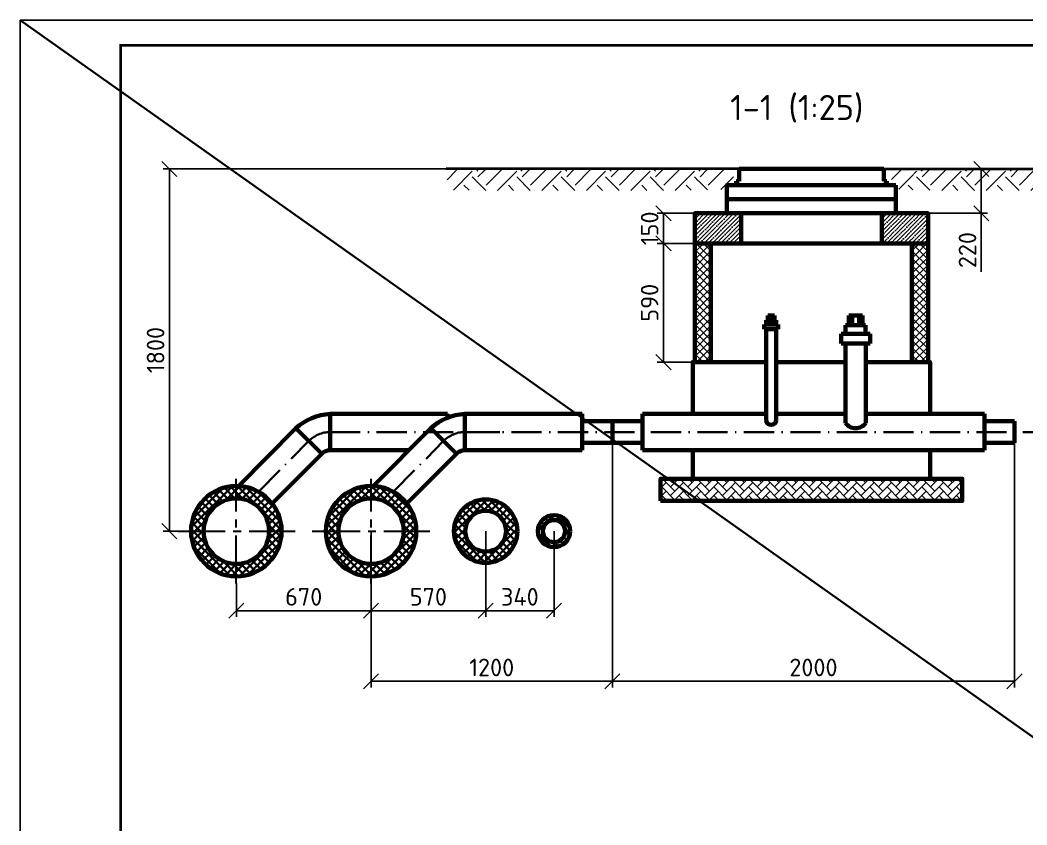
# Model space of a CAD drawing. Header units: metres. Extents: x 1642 to 8476, y 831 to 5441.
# Drawn here: x 4572.5 to 4772.8, y 1433.7 to 1593.7 of the extents above; entities that cross this region are included whole.
import ezdxf
from ezdxf.enums import TextEntityAlignment as Align

# ---------------------------------------------------------------- set-up
doc = ezdxf.new("R2010")
doc.units = ezdxf.units.M
doc.linetypes.add('ACAD_ISO10W100', pattern=[18.5, 12, -3, 0.5, -3])
doc.linetypes.add('осевая2', pattern=[28.575, 19.05, -3.175, 3.175, -3.175])
for name, color, linetype, lineweight in [('2 Рамка обычные', 1, 'Continuous', 60), ('3 Оъекты сущ.', 7, 'Continuous', 30), ('9 Размеры на геодезии', 5, 'Continuous', 40), ('Объекты проект.', 1, 'Continuous', 80), ('Осевая', 2, 'осевая2', 30), ('Размеры на чертеже', 250, 'Continuous', 25)]:
    doc.layers.add(name, color=color, linetype=linetype, lineweight=lineweight)
doc.layers.add('Штриховка', color=7, linetype='Continuous')
doc.styles.add('-ISOCPEUR-', font='isocpeur.ttf')
doc.styles.add('GOST', font='gost.shx', dxfattribs={"oblique": 15})
doc.styles.get("Standard").update_dxf_attribs({"font": 'arial.ttf'})
doc.dimstyles.new('Копия М 1 к 25', dxfattribs={"dimtxt": 3.5, "dimasz": 3, "dimexe": 1.25, "dimexo": 0, "dimgap": 1, "dimtad": 1, "dimdec": 0, "dimlfac": 25, "dimzin": 0, "dimdsep": 46, "dimtxsty": 'GOST', "dimblk": 'OBLIQUE', "dimcen": 5, "dimclrd": 256, "dimclre": 256, "dimclrt": 256, "dimazin": 2, "dimtfac": 1, "dimtdec": 0, "dimtmove": 0, "dimatfit": 3, "dimldrblk": 'NONE', "dimfxl": 1.25, "dimtolj": 1, "dimtzin": 0, "dimlwd": -1, "dimlwe": -1, "dimarcsym": 2})
pattern_1 = [(45, (-129232.6093, 585311.2154), (0, 8.838834765), [6.25, -6.25]), (45, (-129234.2666, 585312.873), (0, 8.838834765), [6.25, -6.25]), (45, (-129235.924, 585314.53), (0, 8.838834765), [6.25, -6.25]), (135, (-129235.924, 585315.635), (-8.838834765, 9e-16), [6.25, -6.25]), (135, (-129234.2666, 585317.292), (-8.838834765, 9e-16), [6.25, -6.25]), (135, (-129232.6093, 585318.9494), (-8.838834765, 9e-16), [6.25, -6.25])]

# ---------------------------------------------------------------- blocks, each defined once
blk = doc.blocks.new('*U330')
blk.add_lwpolyline([(0, 123), (594, 123), (594, -297), (0, -297)], close=True)
at = {"const_width": 0.5}
blk.add_lwpolyline([(20, 118), (589, 118), (589, -292), (20, -292)], close=True, dxfattribs=at)
blk.add_attdef('РАЗРАБОТАЛ', text='', height=2.5).set_placement((424.5, -264.22), align=Align.MIDDLE_LEFT)
at = {"flags": 8}
for tag, height, p in [('ДАТА', 2.5, (464.07, -264.4)), ('ЛИСТ', 3, (560.39, -271.92)), ('ЛИСТОВ', 3, (577.89, -271.92))]:
    blk.add_attdef(tag, text='', height=height, dxfattribs=at).set_placement(p, align=Align.MIDDLE_CENTER)
blk.add_attdef('ПРОВЕРИЛ', (424.75, -270.73), '', height=2.5)
for tag, p in [('ТЕПЛОВЫЕ_СЕТИ_001', (489.41, -270.98)), ('ИМЯ_ЧЕРТЕЖА_001', (492.54, -284.68))]:
    blk.add_attdef(tag, p, '', height=3, dxfattribs=at)
at = {"style": '-ISOCPEUR-', "flags": 8}
blk.add_attdef('ФОРМАТ', text='', height=3, dxfattribs=at).set_placement((554.97, -294.75), align=Align.MIDDLE_CENTER)
blk = doc.blocks.new('_Oblique')
at = {"color": 0, "linetype": 'ByBlock', "lineweight": -2}
blk.add_line((-0.5, -0.5), (0.5, 0.5), dxfattribs=at)
blk = doc.blocks.new('*D153')
at = {"transparency": 16777216}
for p, q in [((4706.75, 1549.3), (4699.27, 1549.3)), ((4700.52, 1549.3), (4700.52, 1525.7)), ((4706.75, 1525.7), (4699.27, 1525.7))]:
    blk.add_line(p, q, dxfattribs=at)
at = {"layer": 'Defpoints', "color": 0, "lineweight": 35, "transparency": 16777216}
for p in [(4706.75, 1549.3), (4700.52, 1525.7), (4706.75, 1525.7)]:
    blk.add_point(p, dxfattribs=at)
at = {"transparency": 16777216, "xscale": 3, "yscale": 3, "zscale": 3}
for p, rotation in [((4700.52, 1549.3), 90), ((4700.52, 1525.7), 270)]:
    blk.add_blockref('_Oblique', p, dxfattribs=dict(at, rotation=rotation))
at = {"lineweight": 35, "transparency": 16777216, "insert": (4697.77, 1537.5), "char_height": 3.5, "attachment_point": 5, "rotation": 90, "style": '-ISOCPEUR-'}
blk.add_mtext('\\A1;590', dxfattribs=at)
blk = doc.blocks.new('_None')
blk = doc.blocks.new('*D155')
at = {"transparency": 16777216}
for p, q in [((4706.75, 1555.3), (4699.27, 1555.3)), ((4700.52, 1549.3), (4700.52, 1555.3)), ((4706.75, 1549.3), (4699.27, 1549.3))]:
    blk.add_line(p, q, dxfattribs=at)
at = {"layer": 'Defpoints', "color": 0, "lineweight": 35, "transparency": 16777216}
for p in [(4700.52, 1555.3), (4706.75, 1555.3), (4706.75, 1549.3)]:
    blk.add_point(p, dxfattribs=at)
at = {"transparency": 16777216, "xscale": 3, "yscale": 3, "zscale": 3}
for p, rotation in [((4700.52, 1555.3), 90), ((4700.52, 1549.3), 270)]:
    blk.add_blockref('_Oblique', p, dxfattribs=dict(at, rotation=rotation))
at = {"lineweight": 35, "transparency": 16777216, "insert": (4697.77, 1552.3), "char_height": 3.5, "attachment_point": 5, "rotation": 90, "style": '-ISOCPEUR-'}
blk.add_mtext('\\A1;150', dxfattribs=at)
blk = doc.blocks.new('*D156')
at = {"transparency": 16777216}
for p, q in [((4657.31, 1564.1), (4600.98, 1564.1)), ((4602.23, 1492.1), (4602.23, 1564.1)), ((4603.83, 1492.1), (4600.98, 1492.1))]:
    blk.add_line(p, q, dxfattribs=at)
at = {"layer": 'Defpoints', "color": 0, "lineweight": 35, "transparency": 16777216}
for p in [(4602.23, 1564.1), (4657.31, 1564.1), (4603.83, 1492.1)]:
    blk.add_point(p, dxfattribs=at)
at = {"transparency": 16777216, "xscale": 3, "yscale": 3, "zscale": 3}
for p, rotation in [((4602.23, 1564.1), 90), ((4602.23, 1492.1), 270)]:
    blk.add_blockref('_Oblique', p, dxfattribs=dict(at, rotation=rotation))
at = {"lineweight": 35, "transparency": 16777216, "insert": (4599.48, 1528.1), "char_height": 3.5, "attachment_point": 5, "rotation": 90, "style": '-ISOCPEUR-'}
blk.add_mtext('\\A1;1800', dxfattribs=at)
blk = doc.blocks.new('*D157')
at = {"transparency": 16777216}
for p, q in [((4753.15, 1564.1), (4764.99, 1564.1)), ((4763.74, 1564.1), (4763.74, 1555.3)), ((4753.15, 1555.3), (4764.99, 1555.3)), ((4763.74, 1555.3), (4763.74, 1543.65))]:
    blk.add_line(p, q, dxfattribs=at)
at = {"layer": 'Defpoints', "color": 0, "lineweight": 35, "transparency": 16777216}
for p in [(4753.15, 1564.1), (4763.74, 1564.1), (4753.15, 1555.3)]:
    blk.add_point(p, dxfattribs=at)
at = {"transparency": 16777216, "xscale": 3, "yscale": 3, "zscale": 3}
for p, rotation in [((4763.74, 1564.1), 90), ((4763.74, 1555.3), 270)]:
    blk.add_blockref('_Oblique', p, dxfattribs=dict(at, rotation=rotation))
at = {"lineweight": 35, "transparency": 16777216, "insert": (4760.99, 1547.97), "char_height": 3.5, "attachment_point": 5, "rotation": 90, "style": '-ISOCPEUR-'}
blk.add_mtext('\\A1;220', dxfattribs=at)
blk = doc.blocks.new('*D158')
at = {"transparency": 16777216}
for p, q in [((4615.55, 1481.72), (4615.55, 1475.04)), ((4642.35, 1481.72), (4642.35, 1475.04)), ((4615.55, 1476.29), (4642.35, 1476.29))]:
    blk.add_line(p, q, dxfattribs=at)
at = {"layer": 'Defpoints', "color": 0, "lineweight": 35, "transparency": 16777216}
for p in [(4615.55, 1481.72), (4642.35, 1481.72), (4642.35, 1476.29)]:
    blk.add_point(p, dxfattribs=at)
at = {"transparency": 16777216, "xscale": 3, "yscale": 3, "zscale": 3, "rotation": 180}
blk.add_blockref('_Oblique', (4615.55, 1476.29), dxfattribs=at)
at = {"transparency": 16777216, "xscale": 3, "yscale": 3, "zscale": 3}
blk.add_blockref('_Oblique', (4642.35, 1476.29), dxfattribs=at)
at = {"lineweight": 35, "transparency": 16777216, "insert": (4628.95, 1479.04), "char_height": 3.5, "attachment_point": 5, "style": '-ISOCPEUR-'}
blk.add_mtext('\\A1;670', dxfattribs=at)
blk = doc.blocks.new('*D159')
at = {"transparency": 16777216}
for p, q in [((4690.35, 1509.64), (4690.35, 1461)), ((4642.35, 1481.72), (4642.35, 1461)), ((4642.35, 1462.25), (4690.35, 1462.25))]:
    blk.add_line(p, q, dxfattribs=at)
at = {"layer": 'Defpoints', "color": 0, "lineweight": 35, "transparency": 16777216}
for p in [(4690.35, 1509.64), (4642.35, 1481.72), (4690.35, 1462.25)]:
    blk.add_point(p, dxfattribs=at)
at = {"transparency": 16777216, "xscale": 3, "yscale": 3, "zscale": 3, "rotation": 180}
blk.add_blockref('_Oblique', (4642.35, 1462.25), dxfattribs=at)
at = {"transparency": 16777216, "xscale": 3, "yscale": 3, "zscale": 3}
blk.add_blockref('_Oblique', (4690.35, 1462.25), dxfattribs=at)
at = {"lineweight": 35, "transparency": 16777216, "insert": (4666.35, 1465), "char_height": 3.5, "attachment_point": 5, "style": '-ISOCPEUR-'}
blk.add_mtext('\\A1;1200', dxfattribs=at)
blk = doc.blocks.new('*D160')
at = {"transparency": 16777216}
for p, q in [((4690.35, 1509.64), (4690.35, 1461)), ((4770.35, 1509.64), (4770.35, 1461)), ((4690.35, 1462.25), (4770.35, 1462.25))]:
    blk.add_line(p, q, dxfattribs=at)
at = {"layer": 'Defpoints', "color": 0, "lineweight": 35, "transparency": 16777216}
for p in [(4690.35, 1509.64), (4770.35, 1509.64), (4770.35, 1462.25)]:
    blk.add_point(p, dxfattribs=at)
at = {"transparency": 16777216, "xscale": 3, "yscale": 3, "zscale": 3, "rotation": 180}
blk.add_blockref('_Oblique', (4690.35, 1462.25), dxfattribs=at)
at = {"transparency": 16777216, "xscale": 3, "yscale": 3, "zscale": 3}
blk.add_blockref('_Oblique', (4770.35, 1462.25), dxfattribs=at)
at = {"lineweight": 35, "transparency": 16777216, "insert": (4730.35, 1465), "char_height": 3.5, "attachment_point": 5, "style": '-ISOCPEUR-'}
blk.add_mtext('\\A1;2000', dxfattribs=at)
blk = doc.blocks.new('*D188')
at = {"transparency": 16777216}
for p, q in [((4642.35, 1492.1), (4642.35, 1475.04)), ((4665.15, 1492.1), (4665.15, 1475.04)), ((4642.35, 1476.29), (4665.15, 1476.29))]:
    blk.add_line(p, q, dxfattribs=at)
at = {"layer": 'Defpoints', "color": 0, "lineweight": 35, "transparency": 16777216}
for p in [(4642.35, 1492.1), (4665.15, 1492.1), (4665.15, 1476.29)]:
    blk.add_point(p, dxfattribs=at)
at = {"transparency": 16777216, "xscale": 3, "yscale": 3, "zscale": 3, "rotation": 180}
blk.add_blockref('_Oblique', (4642.35, 1476.29), dxfattribs=at)
at = {"transparency": 16777216, "xscale": 3, "yscale": 3, "zscale": 3}
blk.add_blockref('_Oblique', (4665.15, 1476.29), dxfattribs=at)
at = {"lineweight": 35, "transparency": 16777216, "insert": (4653.75, 1479.04), "char_height": 3.5, "attachment_point": 5, "style": '-ISOCPEUR-'}
blk.add_mtext('\\A1;570', dxfattribs=at)
blk = doc.blocks.new('*D189')
at = {"transparency": 16777216}
for p, q in [((4665.15, 1492.1), (4665.15, 1475.04)), ((4678.75, 1492.1), (4678.75, 1475.04)), ((4678.75, 1476.29), (4665.15, 1476.29))]:
    blk.add_line(p, q, dxfattribs=at)
at = {"layer": 'Defpoints', "color": 0, "lineweight": 35, "transparency": 16777216}
for p in [(4665.15, 1492.1), (4678.75, 1492.1), (4665.15, 1476.29)]:
    blk.add_point(p, dxfattribs=at)
at = {"transparency": 16777216, "xscale": 3, "yscale": 3, "zscale": 3, "rotation": 180}
blk.add_blockref('_Oblique', (4665.15, 1476.29), dxfattribs=at)
at = {"transparency": 16777216, "xscale": 3, "yscale": 3, "zscale": 3}
blk.add_blockref('_Oblique', (4678.75, 1476.29), dxfattribs=at)
at = {"lineweight": 35, "transparency": 16777216, "insert": (4671.95, 1479.04), "char_height": 3.5, "attachment_point": 5, "style": '-ISOCPEUR-'}
blk.add_mtext('\\A1;340', dxfattribs=at)

msp = doc.modelspace()

# ---------------------------------------------------------------- hatches: boundary and pattern name
h = msp.add_hatch()
h.set_pattern_fill('ANSI35', scale=0.184)
h.set_pattern_definition([(45, (1061.8633, -231.8527), (-0.82618356, 0.82618356), []), (45, (1062.6895, -231.8527), (-0.82618356, 0.82618356), [1.4605, -0.2921, 0, -0.2921])])
h.paths.add_polyline_path([(4706.747, 1555.299), (4706.747, 1549.299), (4715.947, 1549.299), (4715.947, 1555.299)])
h.paths.add_polyline_path([(4743.947, 1549.299), (4753.147, 1549.299), (4753.147, 1555.299), (4743.947, 1555.299)])
h = msp.add_hatch()
h.set_pattern_fill('ANSI37', scale=0.33)
h.set_pattern_definition([(45, (91.3764, 475.0411), (-0.74087113, 0.74087113), []), (135, (91.3764, 475.0411), (-0.74087113, -0.74087113), [])])
h.paths.add_polyline_path([(4706.747, 1525.699), (4709.947, 1525.699), (4709.947, 1549.299), (4706.747, 1549.299)])
h.paths.add_polyline_path([(4749.947, 1525.699), (4753.147, 1525.699), (4753.147, 1549.299), (4749.947, 1549.299)])
h = msp.add_hatch()
h.set_pattern_fill('AR-HBONE', scale=0.012)
h.set_pattern_definition([(45, (91.3764, 487.0411), (0, 1.72420918), [3.6576, -1.2192]), (135, (92.2385, 487.9032), (2e-16, 1.72420918), [3.6576, -1.2192])])
h.paths.add_polyline_path([(4759.947, 1498.099), (4759.947, 1502.499), (4699.947, 1502.499), (4699.947, 1498.099)])
at = {"lineweight": 35}
h = msp.add_hatch(dxfattribs=at)
h.set_pattern_fill('ANSI37', color=256, scale=0.33)
h.set_pattern_definition([(45, (-2.5869, 5.7375), (-0.74087113, 0.74087113), []), (135, (-2.5869, 5.7375), (-0.74087113, -0.74087113), [])])
h.paths.add_polyline_path([(4658.847, 1492.099, 1), (4671.447, 1492.099, 1)])
h.paths.add_polyline_path([(4669.207, 1492.099, -1), (4661.087, 1492.099, -1)], flags=16)
h.paths.add_polyline_path([(4675.547, 1492.099, 1), (4681.947, 1492.099, 1)])
h.paths.add_polyline_path([(4680.947, 1492.099, -1), (4676.547, 1492.099, -1)], flags=16)
h.paths.add_polyline_path([(4642.347, 1501.099), (4642.347, 1498.599, -0.4142136), (4648.847, 1492.099), (4651.347, 1492.099, 0.4142136)])
h.paths.add_polyline_path([(4651.347, 1492.099), (4648.847, 1492.099, -0.4142136), (4642.347, 1485.599), (4642.347, 1483.099, 0.4142136)])
h.paths.add_polyline_path([(4642.347, 1498.599), (4642.347, 1501.099, 0.4142136), (4633.347, 1492.099), (4635.847, 1492.099, -0.4142136)])
h.paths.add_polyline_path([(4635.847, 1492.099), (4633.347, 1492.099, 0.4142136), (4642.347, 1483.099), (4642.347, 1485.599, -0.4142136)])
h.paths.add_polyline_path([(4615.547, 1501.099), (4615.547, 1498.599, -0.4142136), (4622.047, 1492.099), (4624.547, 1492.099, 0.4142136)])
h.paths.add_polyline_path([(4624.547, 1492.099), (4622.047, 1492.099, -0.4142136), (4615.547, 1485.599), (4615.547, 1483.099, 0.4142136)])
h.paths.add_polyline_path([(4609.047, 1492.099), (4606.547, 1492.099, 0.4142136), (4615.547, 1483.099), (4615.547, 1485.599, -0.4142136)])
h.paths.add_polyline_path([(4615.547, 1498.599), (4615.547, 1501.099, 0.4142136), (4606.547, 1492.099), (4609.047, 1492.099, -0.4142136)])
at = {"layer": 'Штриховка'}
h = msp.add_hatch(dxfattribs=at)
h.set_pattern_fill('EARTH', color=256, scale=25, angle=45, style=0)
h.set_pattern_definition(pattern_1)
h.paths.add_polyline_path([(4657.281, 1563.629), (4657.414, 1563.423), (4657.527, 1559.934), (4657.37, 1560.21)])
h.paths.add_polyline_path([(4664.817, 1563.856), (4657.322, 1563.839), (4657.37, 1559.891), (4664.817, 1559.825)])
h.paths.add_polyline_path([(4710.893, 1563.965), (4664.817, 1563.965), (4664.817, 1559.825), (4704.39, 1559.825)])
h.paths.add_polyline_path([(4715.573, 1564.099), (4711.458, 1564.099), (4704.39, 1559.825), (4712.577, 1560.051)])
h = msp.add_hatch(dxfattribs=at)
h.set_pattern_fill('EARTH', color=256, scale=25, angle=45, style=0)
h.set_pattern_definition(pattern_1)
h.paths.add_polyline_path([(4802.612, 1563.629), (4802.48, 1563.423), (4802.367, 1559.934), (4802.523, 1560.21)])
h.paths.add_polyline_path([(4795.076, 1563.856), (4802.571, 1563.839), (4802.523, 1559.891), (4795.076, 1559.825)])
h.paths.add_polyline_path([(4749.001, 1563.965), (4795.076, 1563.965), (4795.076, 1559.825), (4755.504, 1559.825)])
h.paths.add_polyline_path([(4744.321, 1564.099), (4748.436, 1564.099), (4755.504, 1559.825), (4747.317, 1560.051)])

# ---------------------------------------------------------------- linework, layer by layer
at = {"color": 18, "lineweight": 35, "true_color": 0x000000}
msp.add_line((4572.54, 1593.682), (5166.54, 1173.682), dxfattribs=at)
for p, q in [((4715.947, 1549.299), (4706.747, 1549.299)), ((4753.147, 1549.299), (4743.947, 1549.299))]:
    msp.add_line(p, q)
at = {"color": 3, "linetype": 'ACAD_ISO10W100', "lineweight": 35, "ltscale": 0.5}
for p, q in [((4619.971, 1499.935), (4629.973, 1510.024)), ((4634.208, 1511.799), (4668.126, 1511.799)), ((4646.774, 1499.935), (4656.776, 1510.024)), ((4661.011, 1511.799), (4777.247, 1511.799))]:
    msp.add_line(p, q, dxfattribs=at)
for centre in [(4634.234, 1505.799), (4661.037, 1505.799)]:
    msp.add_arc(centre, 6, 90.24566, 135.24566, dxfattribs=at)
at = {"layer": '2 Рамка обычные', "color": 7}
for p, q in [((4715.573, 1561.699), (4715.573, 1564.099)), ((4715.573, 1564.099), (4744.321, 1564.099)), ((4744.321, 1561.699), (4744.321, 1564.099)), ((4714.947, 1560.899), (4714.947, 1561.699)), ((4714.947, 1561.699), (4715.573, 1561.699)), ((4715.947, 1560.899), (4714.947, 1560.899)), ((4715.947, 1560.899), (4743.947, 1560.899)), ((4743.947, 1560.899), (4744.947, 1560.899)), ((4744.947, 1561.699), (4744.321, 1561.699)), ((4744.947, 1560.899), (4744.947, 1561.699)), ((4715.947, 1549.299), (4715.947, 1555.299)), ((4715.947, 1555.299), (4743.947, 1555.299)), ((4743.947, 1555.299), (4743.947, 1549.299)), ((4753.147, 1549.299), (4706.747, 1549.299)), ((4706.747, 1549.299), (4706.747, 1525.699)), ((4709.947, 1525.699), (4709.947, 1549.299)), ((4715.947, 1549.299), (4743.947, 1549.299)), ((4749.947, 1525.699), (4749.947, 1549.299)), ((4753.147, 1549.299), (4753.147, 1525.699))]:
    msp.add_line(p, q, dxfattribs=at)
for points in [[(4746.747, 1560.899), (4713.147, 1560.899), (4713.147, 1558.099), (4746.747, 1558.099)], [(4746.747, 1558.099), (4713.147, 1558.099), (4713.147, 1555.299), (4746.747, 1555.299)], [(4699.947, 1498.099), (4759.947, 1498.099), (4759.947, 1502.499), (4699.947, 1502.499)]]:
    msp.add_lwpolyline(points, close=True, dxfattribs=at)
for points in [[(4715.947, 1555.299), (4706.747, 1555.299), (4706.747, 1549.299), (4715.947, 1549.299)], [(4743.947, 1549.299), (4753.147, 1549.299), (4753.147, 1555.299), (4743.947, 1555.299)], [(4720.955, 1525.699), (4706.347, 1525.699), (4706.347, 1515.399)], [(4736.722, 1525.699), (4722.939, 1525.699)], [(4753.547, 1515.399), (4753.547, 1525.699), (4740.771, 1525.699)], [(4706.347, 1508.199), (4706.347, 1502.499), (4753.547, 1502.499), (4753.547, 1508.199)]]:
    msp.add_lwpolyline(points, dxfattribs=at)
at = {"layer": '9 Размеры на геодезии', "color": 0, "linetype": 'ByBlock'}
for p, q in [((4715.573, 1564.099), (4657.312, 1564.099)), ((4744.321, 1564.099), (4802.582, 1564.099))]:
    msp.add_line(p, q, dxfattribs=at)
at = {"layer": 'Объекты проект.', "color": 5, "lineweight": 60}
for p, q in [((4721.286, 1534.035), (4721.286, 1534.999)), ((4721.947, 1534.999), (4721.286, 1534.999)), ((4721.616, 1534.999), (4721.616, 1534.035)), ((4722.608, 1534.999), (4721.947, 1534.999)), ((4722.277, 1534.999), (4722.277, 1534.035)), ((4722.608, 1534.035), (4722.608, 1534.999)), ((4737.398, 1533.032), (4737.398, 1534.999)), ((4738.747, 1534.999), (4737.398, 1534.999)), ((4738.072, 1534.999), (4738.072, 1533.032)), ((4740.096, 1534.999), (4738.747, 1534.999)), ((4739.421, 1534.999), (4739.421, 1533.032)), ((4740.096, 1533.032), (4740.096, 1534.999)), ((4720.541, 1532.795), (4720.541, 1533.208)), ((4720.541, 1533.208), (4721.947, 1533.208)), ((4720.541, 1532.244), (4720.541, 1532.795)), ((4721.947, 1532.244), (4720.541, 1532.244)), ((4720.955, 1532.244), (4720.541, 1532.244)), ((4721.947, 1533.208), (4720.624, 1533.208)), ((4720.955, 1532.244), (4720.955, 1514.068)), ((4720.971, 1533.208), (4720.971, 1534.035)), ((4720.971, 1534.035), (4721.947, 1534.035)), ((4722.923, 1534.035), (4721.947, 1534.035)), ((4721.947, 1534.035), (4721.947, 1534.035)), ((4723.352, 1533.208), (4721.947, 1533.208)), ((4721.947, 1533.208), (4723.269, 1533.208)), ((4721.947, 1532.244), (4723.352, 1532.244)), ((4722.923, 1533.208), (4722.923, 1534.035)), ((4722.939, 1532.244), (4723.352, 1532.244)), ((4722.939, 1532.244), (4722.939, 1514.068)), ((4723.352, 1532.795), (4723.352, 1533.208)), ((4723.352, 1532.244), (4723.352, 1532.795)), ((4736.756, 1531.345), (4736.756, 1533.032)), ((4736.756, 1533.032), (4738.747, 1533.032)), ((4740.738, 1533.032), (4738.747, 1533.032)), ((4738.747, 1533.032), (4738.747, 1533.032)), ((4740.738, 1531.345), (4740.738, 1533.032)), ((4735.879, 1530.502), (4735.879, 1531.345)), ((4735.879, 1531.345), (4738.747, 1531.345)), ((4735.879, 1529.378), (4735.879, 1530.502)), ((4738.747, 1531.345), (4736.048, 1531.345)), ((4741.615, 1531.345), (4738.747, 1531.345)), ((4738.747, 1531.345), (4741.445, 1531.345)), ((4741.615, 1530.502), (4741.615, 1531.345)), ((4741.615, 1529.378), (4741.615, 1530.502)), ((4738.747, 1529.378), (4735.879, 1529.378)), ((4736.722, 1529.378), (4735.879, 1529.378)), ((4736.722, 1529.378), (4736.722, 1513.572)), ((4738.747, 1529.378), (4741.615, 1529.378)), ((4740.771, 1529.378), (4741.615, 1529.378)), ((4740.771, 1529.378), (4740.771, 1513.572)), ((4684.347, 1515.399), (4660.996, 1515.399)), ((4660.996, 1515.399), (4661.026, 1508.199)), ((4684.347, 1508.199), (4684.347, 1515.399)), ((4696.347, 1508.199), (4696.347, 1515.399)), ((4696.347, 1515.399), (4720.955, 1515.399)), ((4722.939, 1515.399), (4736.722, 1515.399)), ((4740.771, 1515.399), (4764.347, 1515.399)), ((4764.347, 1508.199), (4764.347, 1515.399)), ((4642.844, 1501.085), (4654.219, 1512.558)), ((4654.219, 1512.558), (4659.332, 1507.489)), ((4690.347, 1513.959), (4684.347, 1513.959)), ((4690.347, 1509.639), (4690.347, 1513.959)), ((4690.347, 1509.639), (4690.347, 1513.959)), ((4690.347, 1513.959), (4696.347, 1513.959)), ((4770.347, 1513.959), (4764.347, 1513.959)), ((4770.347, 1509.639), (4770.347, 1513.959)), ((4684.347, 1508.199), (4660.996, 1508.199)), ((4684.347, 1509.639), (4690.347, 1509.639)), ((4696.347, 1509.639), (4690.347, 1509.639)), ((4696.347, 1508.199), (4764.347, 1508.199)), ((4764.347, 1509.639), (4770.347, 1509.639)), ((4649.495, 1497.567), (4659.332, 1507.489))]:
    msp.add_line(p, q, dxfattribs=at)
at = {"layer": 'Объекты проект.', "lineweight": 60}
for p, q in [((4657.544, 1515.399), (4634.193, 1515.399)), ((4634.193, 1515.399), (4634.223, 1508.199)), ((4657.544, 1514.622), (4657.544, 1515.399)), ((4616.041, 1501.085), (4627.416, 1512.558)), ((4627.416, 1512.558), (4632.529, 1507.489)), ((4649.898, 1508.199), (4634.193, 1508.199)), ((4622.692, 1497.567), (4632.529, 1507.489))]:
    msp.add_line(p, q, dxfattribs=at)
for radius in [9, 6.5]:
    msp.add_circle((4615.547, 1492.099), radius, dxfattribs=at)
at = {"layer": 'Объекты проект.', "color": 5, "lineweight": 60}
for radius in [9, 6.5]:
    msp.add_circle((4642.347, 1492.099), radius, dxfattribs=at)
at = {"layer": 'Объекты проект.', "color": 4, "lineweight": 60}
for radius in [6.3, 4.06]:
    msp.add_circle((4665.147, 1492.099), radius, dxfattribs=at)
at = {"layer": 'Объекты проект.', "color": 6, "lineweight": 60, "true_color": 0xff00ff}
for radius in [3.2, 2.2]:
    msp.add_circle((4678.747, 1492.099), radius, dxfattribs=at)
at = {"layer": 'Объекты проект.', "lineweight": 60}
for centre, radius, start, end in [((4634.897, 1504.216), 11.205, 93.60635, 131.88497), ((4634.287, 1505.673), 2.527, 91.43253, 134.05879)]:
    msp.add_arc(centre, radius, start, end, dxfattribs=at)
at = {"layer": 'Объекты проект.', "color": 5, "lineweight": 60}
for centre, radius, start, end in [((4661.7, 1504.216), 11.205, 93.60635, 131.88497), ((4721.947, 1514.226), 1.005, 189.00708, 350.99292), ((4738.747, 1515.154), 2.569, 218.00711, 321.99289), ((4661.09, 1505.673), 2.527, 91.43253, 134.05879)]:
    msp.add_arc(centre, radius, start, end, dxfattribs=at)
at = {"layer": 'Осевая', "color": 3, "ltscale": 0.5}
for p, q in [((4615.547, 1481.716), (4615.547, 1502.482)), ((4642.347, 1481.716), (4642.347, 1502.482)), ((4603.828, 1492.099), (4627.272, 1492.099)), ((4630.628, 1492.099), (4654.072, 1492.099))]:
    msp.add_line(p, q, dxfattribs=at)

# ---------------------------------------------------------------- block references
at = {"layer": 'Размеры на чертеже', "lineweight": 90}
msp.add_blockref('*U330', (4572.54, 1470.682), dxfattribs=at)

# ---------------------------------------------------------------- texts
at = {"layer": '3 Оъекты сущ.', "style": '-ISOCPEUR-'}
msp.add_text('1-1 (1:25)', height=5, dxfattribs=at).set_placement((4727.037, 1576.321), align=Align.MIDDLE_CENTER)

# ---------------------------------------------------------------- dimensions: what is measured, and where the dimension line sits
at = {"color": 18, "lineweight": 35, "true_color": 0x000000}
for base, p1, p2, picture, middle in [((4602.231, 1564.099), (4603.828, 1492.099), (4657.312, 1564.099), '*D156', (4599.481, 1528.099)), ((4700.516, 1525.699), (4706.747, 1549.299), (4706.747, 1525.699), '*D153', (4697.766, 1537.499))]:
    dim = msp.add_linear_dim(base=base, p1=p1, p2=p2, angle=90, dimstyle='Копия М 1 к 25', override={"dimtxsty": '-ISOCPEUR-'}, dxfattribs=at)
    dim.commit()
    dim.dimension.update_dxf_attribs({"geometry": picture, "text_midpoint": middle})
for base, p1, p2, picture, middle in [((4763.738, 1564.099), (4753.147, 1555.299), (4753.147, 1564.099), '*D157', (4763.738, 1547.974)), ((4700.516, 1555.299), (4706.747, 1549.299), (4706.747, 1555.299), '*D155', (4700.516, 1552.299))]:
    dim = msp.add_linear_dim(base=base, p1=p1, p2=p2, angle=90, dimstyle='Копия М 1 к 25', override={"dimtxsty": '-ISOCPEUR-'}, dxfattribs=at)
    dim.commit()
    dim.dimension.update_dxf_attribs({"geometry": picture, "text_midpoint": middle, "dimtype": 160})
for base, p1, p2, picture, middle in [((4690.347, 1462.255), (4642.347, 1481.716), (4690.347, 1509.639), '*D159', (4666.347, 1465.005)), ((4770.347, 1462.255), (4690.347, 1509.639), (4770.347, 1509.639), '*D160', (4730.347, 1465.005)), ((4665.147, 1476.288), (4642.35, 1492.099), (4665.147, 1492.099), '*D188', (4653.748, 1479.038)), ((4665.147, 1476.288), (4678.747, 1492.099), (4665.147, 1492.099), '*D189', (4671.947, 1479.038)), ((4642.347, 1476.288), (4615.547, 1481.716), (4642.347, 1481.716), '*D158', (4628.947, 1479.038))]:
    dim = msp.add_linear_dim(base=base, p1=p1, p2=p2, dimstyle='Копия М 1 к 25', override={"dimtxsty": '-ISOCPEUR-'}, dxfattribs=at)
    dim.commit()
    dim.dimension.update_dxf_attribs({"geometry": picture, "text_midpoint": middle})

doc.saveas('drawing.dxf')
